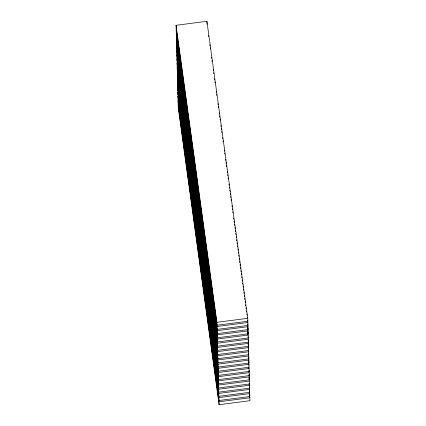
<?xml version="1.0" encoding="UTF-8"?>
<svg xmlns="http://www.w3.org/2000/svg" width="426" height="426" viewBox="0 0 426 426"><rect width="100%" height="100%" fill="white"/><g stroke="black" fill="none" stroke-linecap="round" stroke-linejoin="round"><path stroke-width="0.64" d="M176.071 25.294L206.919 21.3L247.767 318.318L247.847 321.247L217.004 325.24L176.151 28.223L176.071 25.294L216.925 322.312L217.004 325.24M216.925 322.312L247.767 318.318M247.879 322.498L247.953 325.427L217.111 329.42L217.036 326.492L247.879 322.498L247.666 320.954M247.991 326.683L248.065 329.607L217.223 333.601L217.143 330.677L247.991 326.683L247.778 325.134M248.097 330.864L248.177 333.792L217.329 337.786L217.255 334.857L248.097 330.864L247.746 328.286M248.209 335.044L248.283 337.972L217.441 341.966L217.361 339.037L248.209 335.044L248.065 334.016M248.315 339.229L248.395 342.158L217.548 346.152L217.473 343.223L248.315 339.229L248.102 337.68M248.427 343.409L248.502 346.338L217.659 350.332L217.585 347.403L248.427 343.409L248.214 341.865M248.534 347.595L248.614 350.518L217.771 354.512L217.691 351.588L248.534 347.595L248.113 344.501M248.646 351.775L248.72 354.704L217.878 358.697L217.803 355.769L248.646 351.775L248.433 350.231M248.757 355.955L248.832 358.884L217.99 362.877L217.91 359.949L248.757 355.955L248.544 354.411M248.864 360.14L248.944 363.069L218.096 367.058L218.021 364.134L248.864 360.14L248.651 358.591M248.976 364.321L249.05 367.249L218.208 371.243L218.128 368.314L248.976 364.321L248.55 361.227M249.082 368.506L249.162 371.429L218.314 375.423L218.24 372.5L249.082 368.506L248.869 366.956M249.194 372.686L249.269 375.615L218.426 379.609L218.352 376.68L249.194 372.686L248.981 371.137M249.301 376.866L249.38 379.795L218.533 383.789L218.458 380.86L249.301 376.866L249.088 375.322M249.412 381.052L249.487 383.98L218.644 387.969L218.57 385.045L249.412 381.052L248.986 377.958M249.524 385.232L249.599 388.161L218.756 392.154L218.676 389.226L249.524 385.232L249.311 383.688M249.631 389.417L249.711 392.341L218.863 396.334L218.788 393.406L249.631 389.417L249.418 387.868M249.742 393.597L249.817 396.526L218.975 400.52L218.895 397.591L249.742 393.597L249.53 392.048M249.849 397.777L249.929 400.706L219.081 404.7L219.007 401.771L249.849 397.777L249.423 394.684M208.554 35.571L208.697 36.604M209.832 44.852L209.97 45.886M210.258 47.946L210.396 48.979M211.536 57.228L211.674 58.261M211.956 60.322L212.1 61.355M213.234 69.603L213.378 70.636M213.66 72.697L213.804 73.73M214.512 78.885L214.656 79.918M214.938 81.978L215.077 83.011M216.216 91.265L216.355 92.293M216.637 94.359L216.781 95.387M217.915 103.64L218.059 104.668M218.341 106.734L218.485 107.762M219.193 112.922L219.337 113.95M219.619 116.016L219.763 117.043M220.045 119.11L220.183 120.137M220.897 125.297L221.035 126.325M221.323 128.391L221.461 129.419M221.744 131.485L221.887 132.513M222.596 137.673L222.739 138.706M223.022 140.766L223.165 141.799M224.3 150.048L224.443 151.081M224.726 153.142L224.869 154.175M225.578 159.329L225.716 160.362M226.004 162.423L226.142 163.456M226.43 165.517L226.568 166.55M227.276 171.705L227.42 172.738M227.702 174.798L227.846 175.831M228.128 177.892L228.272 178.925M228.98 184.08L229.124 185.113M229.406 187.174L229.55 188.207M229.832 190.268L229.971 191.301M230.258 193.361L230.397 194.394M230.684 196.455L230.823 197.488M231.11 199.549L231.249 200.582M231.957 205.737L232.101 206.77M232.383 208.831L232.527 209.864M232.809 211.924L232.953 212.957M233.661 218.112L233.805 219.145M234.087 221.206L234.231 222.239M234.513 224.3L234.657 225.333M234.939 227.393L235.077 228.427M235.365 230.487L235.503 231.52M235.791 233.581L235.929 234.614M236.217 236.675L236.355 237.708M236.638 239.769L236.781 240.802M237.064 242.868L237.207 243.896M237.49 245.962L237.633 246.989M237.916 249.056L238.059 250.083M238.342 252.149L238.485 253.177M238.768 255.243L238.911 256.271M239.194 258.337L239.337 259.365M239.62 261.431L239.763 262.459M240.046 264.525L240.184 265.552M240.472 267.619L240.61 268.646M240.898 270.712L241.036 271.74M241.324 273.806L241.462 274.834M241.744 276.9L241.888 277.928M242.17 279.994L242.314 281.022M242.596 283.088L242.74 284.115M243.022 286.181L243.166 287.209M243.448 289.275L243.592 290.303M243.874 292.369L244.018 293.402M244.3 295.463L244.444 296.496M244.726 298.557L244.865 299.59M245.152 301.651L245.291 302.684M245.578 304.744L245.717 305.777M246.004 307.838L246.143 308.871M246.43 310.932L246.569 311.965M246.851 314.026L246.995 315.059M247.277 317.12L247.421 318.153M247.703 320.214L247.847 321.247M247.746 323.882L247.953 325.427M247.708 327.03L248.065 329.607M247.751 330.698L248.177 333.792M247.783 331.95L247.921 332.983M247.719 333.851L247.857 334.879M248.145 336.945L248.283 337.972M248.182 340.608L248.395 342.158M248.15 343.761L248.502 346.338M248.188 347.424L248.401 348.974M248.582 353.671L248.72 354.704M248.619 357.339L248.832 358.884M248.587 360.487L248.944 363.069M248.624 364.155L248.768 365.188M248.592 367.308L248.736 368.336M249.018 370.402L249.162 371.429M249.056 374.065L249.269 375.615M249.024 377.218L249.38 379.795M249.029 384.034L249.173 385.067M249.455 387.127L249.599 388.161M249.498 390.796L249.711 392.341M249.391 393.432L249.817 396.526M217.036 326.492L176.183 29.474L176.257 32.403L217.111 329.42M217.143 330.677L176.289 33.659L176.369 36.583L217.223 333.601M217.255 334.857L176.401 37.839L176.476 40.768L217.329 337.786M217.361 339.037L176.513 42.02L176.588 44.948L217.441 341.966M217.473 343.223L176.62 46.205L176.699 49.134L217.548 346.152M217.585 347.403L176.731 50.385L176.806 53.314L217.659 350.332M217.691 351.588L176.838 54.571L176.918 57.494L217.771 354.512M217.803 355.769L176.95 58.751L177.024 61.679L217.878 358.697M217.91 359.949L177.056 62.931L177.136 65.86L217.99 362.877M218.021 364.134L177.168 67.116L177.243 70.045L218.096 367.058M218.128 368.314L177.28 71.296L177.354 74.225L218.208 371.243M218.24 372.5L177.386 75.482L177.466 78.405L218.314 375.423M218.352 376.68L177.498 79.662L177.573 82.591L218.426 379.609M218.458 380.86L177.605 83.842L177.685 86.771L218.533 383.789M218.57 385.045L177.717 88.028L177.791 90.956L218.644 387.969M218.676 389.226L177.823 92.208L177.903 95.136L218.756 392.154M218.788 393.406L177.935 96.393L178.009 99.317L218.863 396.334M218.895 397.591L178.047 100.573L178.121 103.502L218.975 400.52M219.007 401.771L178.153 104.753L178.233 107.682L219.081 404.7M206.919 21.3L206.993 24.229"/></g></svg>
